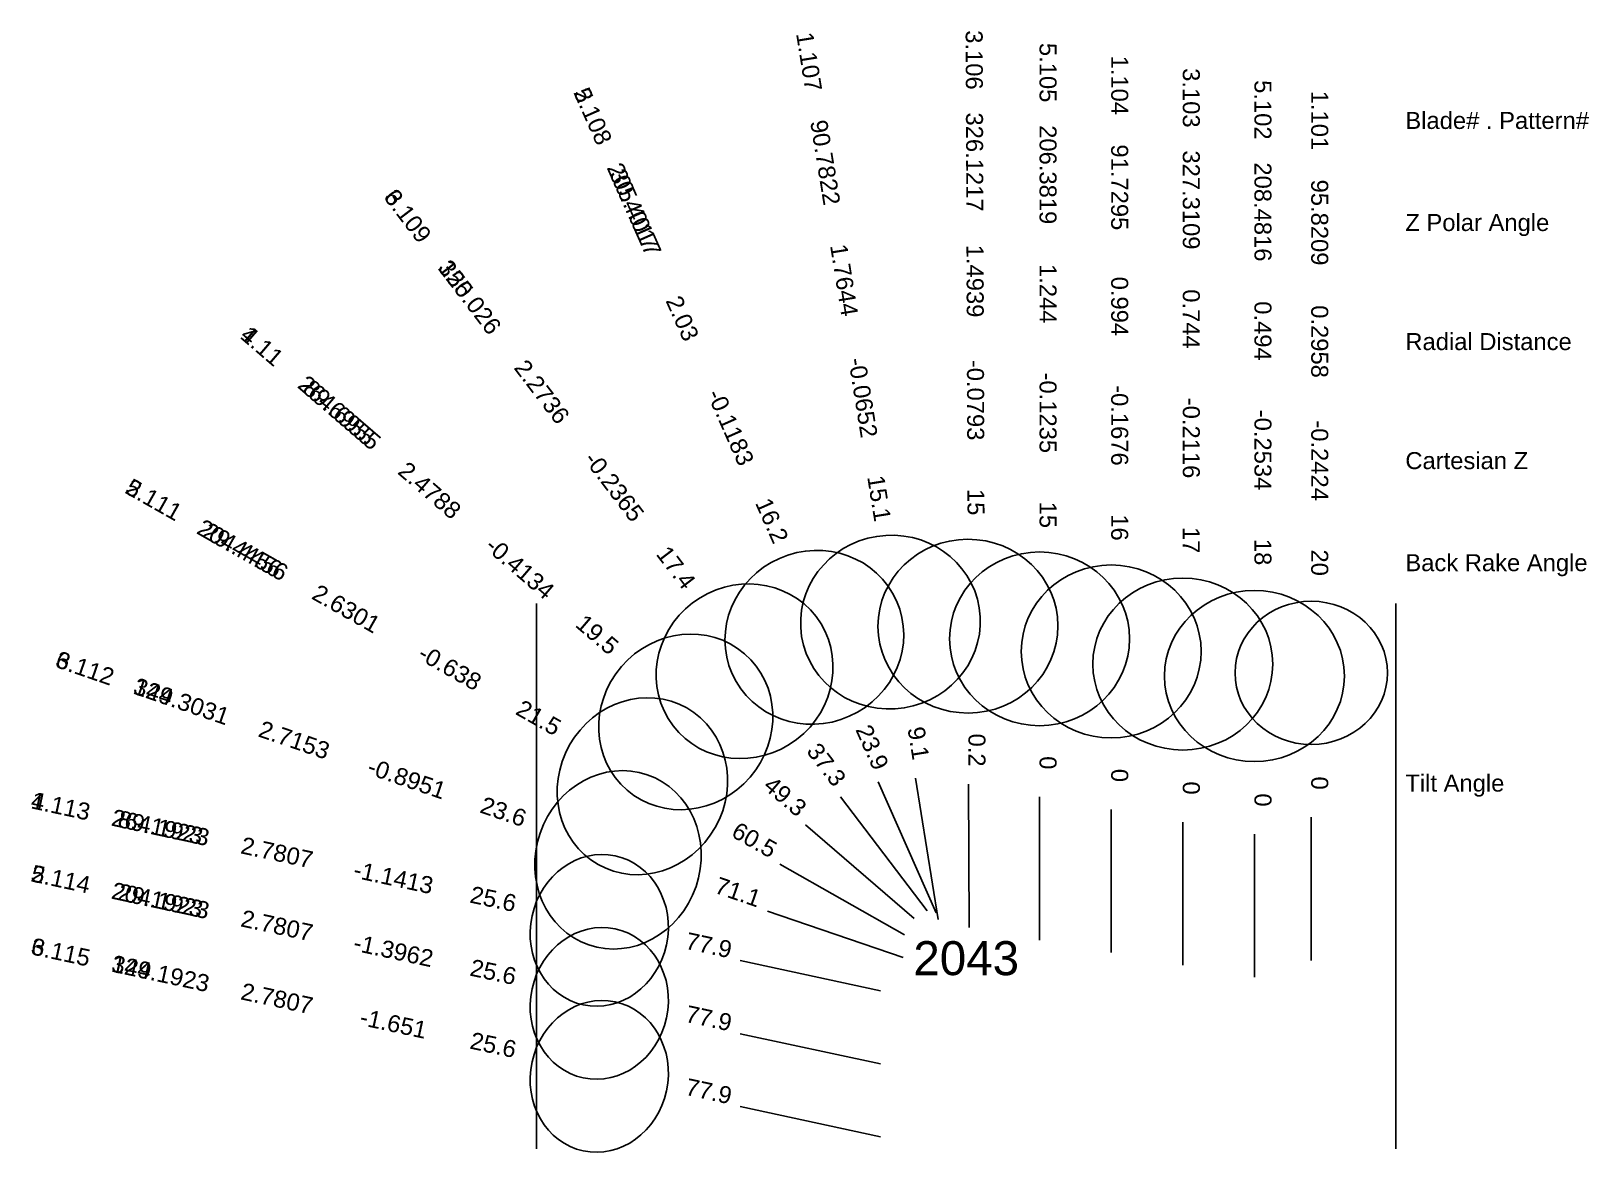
# Model space of a CAD drawing. Header units: inches. Extents: x 31.24 to 36.67, y 16.06 to 20.
import ezdxf
from ezdxf.enums import TextEntityAlignment as Align

# ---------------------------------------------------------------- set-up
doc = ezdxf.new("R2010")
doc.units = ezdxf.units.IN
doc.header["$MEASUREMENT"] = 0
for name, color, linetype, true_color in [('Blade_1', 30, 'Continuous', 0xff7f00), ('Blade_2', 7, 'Continuous', 0xcccc00), ('Blade_3', 7, 'Continuous', 0x00cc00), ('Blade_4', 7, 'Continuous', 0x00cccc), ('Blade_5', 7, 'Continuous', 0x0066cc), ('Blade_6', 190, 'Continuous', 0x7f00ff)]:
    doc.layers.add(name, color=color, linetype=linetype, true_color=true_color)
doc.styles.get("Standard").update_dxf_attribs({"font": 'arial.ttf'})

msp = doc.modelspace()

# ---------------------------------------------------------------- linework, layer by layer
for p, q in [((33, 18), (33, 16.0958)), ((36, 18), (36, 16.0958))]:
    msp.add_line(p, q)
at = {"layer": 'Blade_1'}
for p, q in [((34.3229, 17.3903), (34.4021, 16.8966)), ((35.006, 17.2809), (35.006, 16.7809)), ((35.7042, 17.2541), (35.7042, 16.7541)), ((33.9391, 17.2268), (34.3181, 16.9006)), ((33.7116, 16.753), (34.2004, 16.648))]:
    msp.add_line(p, q, dxfattribs=at)
for centre, major_axis, ratio in [((34.2356, 17.9348), (0.31, 0.0497), 0.965543), ((35.006, 17.8324), (0.314, 0), 0.961262), ((35.7042, 17.7576), (0.266, 0), 0.939693), ((33.5212, 17.5866), (0.2049, 0.238), 0.942785), ((33.2193, 16.8587), (0.0558, 0.2601), 0.902105)]:
    msp.add_ellipse(centre, major_axis=major_axis, ratio=ratio, dxfattribs=at)
at = {"layer": 'Blade_2'}
for p, q in [((34.1932, 17.3774), (34.3955, 16.9202)), ((33.8497, 17.0901), (34.2847, 16.8436)), ((33.7116, 16.4981), (34.2004, 16.3931))]:
    msp.add_line(p, q, dxfattribs=at)
for centre, major_axis, ratio in [((33.97, 17.8817), (0.2871, 0.1271), 0.960247), ((33.3699, 17.362), (0.1548, 0.2732), 0.930113), ((33.2193, 16.6038), (0.0558, 0.2601), 0.902105)]:
    msp.add_ellipse(centre, major_axis=major_axis, ratio=ratio, dxfattribs=at)
at = {"layer": 'Blade_3'}
for p, q in [((34.5082, 17.3692), (34.5102, 16.8692)), ((34.0609, 17.325), (34.3642, 16.9275)), ((35.256, 17.2369), (35.256, 16.7369)), ((33.8064, 16.9261), (34.2794, 16.7639)), ((33.7116, 16.2433), (34.2004, 16.1383))]:
    msp.add_line(p, q, dxfattribs=at)
for centre, major_axis, ratio in [((34.5061, 17.9207), (0.314, 0.0012), 0.965925), ((33.7264, 17.7635), (0.2496, 0.1905), 0.95445), ((35.256, 17.7884), (0.314, 0), 0.956305), ((33.2847, 17.1049), (0.1018, 0.297), 0.916617), ((33.2193, 16.349), (0.0558, 0.2601), 0.902105)]:
    msp.add_ellipse(centre, major_axis=major_axis, ratio=ratio, dxfattribs=at)
at = {"layer": 'Blade_4'}
for p, q in [((33.9391, 17.2268), (34.3181, 16.9006)), ((33.7116, 16.753), (34.2004, 16.648))]:
    msp.add_line(p, q, dxfattribs=at)
for centre, major_axis, ratio in [((33.5212, 17.5866), (0.2049, 0.238), 0.942785), ((33.2193, 16.8587), (0.0558, 0.2601), 0.902105)]:
    msp.add_ellipse(centre, major_axis=major_axis, ratio=ratio, dxfattribs=at)
at = {"layer": 'Blade_5'}
for p, q in [((34.1932, 17.3774), (34.3955, 16.9202)), ((34.756, 17.325), (34.756, 16.825)), ((35.506, 17.1951), (35.506, 16.6951)), ((33.8497, 17.0901), (34.2847, 16.8436)), ((33.7116, 16.4981), (34.2004, 16.3931))]:
    msp.add_line(p, q, dxfattribs=at)
for centre, major_axis, ratio in [((33.97, 17.8817), (0.2871, 0.1271), 0.960247), ((34.756, 17.8765), (0.314, 0), 0.965926), ((35.506, 17.7466), (0.314, 0), 0.951057), ((33.3699, 17.362), (0.1548, 0.2732), 0.930113), ((33.2193, 16.6038), (0.0558, 0.2601), 0.902105)]:
    msp.add_ellipse(centre, major_axis=major_axis, ratio=ratio, dxfattribs=at)
at = {"layer": 'Blade_6'}
for p, q in [((34.0609, 17.325), (34.3642, 16.9275)), ((33.8064, 16.9261), (34.2794, 16.7639)), ((33.7116, 16.2433), (34.2004, 16.1383))]:
    msp.add_line(p, q, dxfattribs=at)
for centre, major_axis, ratio in [((33.7264, 17.7635), (0.2496, 0.1905), 0.95445), ((33.2847, 17.1049), (0.1018, 0.297), 0.916617), ((33.2193, 16.349), (0.0558, 0.2601), 0.902105)]:
    msp.add_ellipse(centre, major_axis=major_axis, ratio=ratio, dxfattribs=at)

# ---------------------------------------------------------------- texts
for s, height, p in [('Blade# . Pattern#', 0.059375, (36.0327, 19.6861)), ('Z Polar Angle', 0.059375, (36.0327, 19.3298)), ('Radial Distance', 0.059375, (36.0327, 18.9142)), ('Cartesian Z', 0.059375, (36.0327, 18.4986)), ('Back Rake Angle', 0.059375, (36.0327, 18.1423)), ('Tilt Angle', 0.05937, (36.0327, 17.3728))]:
    msp.add_text(s, height=height).set_placement(p, align=Align.MIDDLE_LEFT)
msp.add_text('2043', height=0.11875).set_placement((34.5, 16.7617), align=Align.MIDDLE_CENTER)
at = {"layer": 'Blade_1'}
for s, height, rotation, p in [('1.107', 0.05937, 279.1132, (33.9225, 19.8864)), ('1.104', 0.05937, 270, (35.006, 19.8089)), ('1.101', 0.05937, 270, (35.7042, 19.6861)), ('90.7822', 0.05937, 279.1132, (33.979, 19.5346)), ('91.7295', 0.05937, 270, (35.006, 19.4526)), ('95.8209', 0.05937, 270, (35.7042, 19.3298)), ('1.7644', 0.05937, 279.1132, (34.0448, 19.1242)), ('0.994', 0.05937, 270, (35.006, 19.037)), ('0.2958', 0.05937, 270, (35.7042, 18.9142)), ('1.11', 0.05937, 319.2745, (32.0233, 18.8761)), ('-0.0652', 0.05937, 279.1132, (34.1106, 18.7138)), ('89.6955', 0.05937, 319.2745, (32.2933, 18.6437)), ('-0.1676', 0.05937, 270, (35.006, 18.6214)), ('-0.2424', 0.05937, 270, (35.7042, 18.4986)), ('2.4788', 0.05937, 319.2745, (32.6083, 18.3725)), ('15.1', 0.05937, 279.1132, (34.1671, 18.3621)), ('16', 0.05937, 270, (35.006, 18.2651)), ('-0.4134', 0.05937, 319.2745, (32.9233, 18.1014)), ('20', 0.05937, 270, (35.7042, 18.1423)), ('19.5', 0.05937, 319.2745, (33.1932, 17.8689)), ('9.1', 0.05937, 279.1132, (34.3041, 17.5075)), ('0', 0.0594, 270, (35.006, 17.3996)), ('49.3', 0.05937, 319.2745, (33.8491, 17.3043)), ('0', 0.0594, 270, (35.7042, 17.3728)), ('1.113', 0.05937, 347.8805, (31.3338, 17.2636)), ('89.1923', 0.05937, 347.8805, (31.6821, 17.1888)), ('2.7807', 0.05937, 347.8805, (32.0884, 17.1015)), ('-1.1413', 0.05937, 347.8805, (32.4948, 17.0143)), ('25.6', 0.05937, 347.8805, (32.8431, 16.9395)), ('77.9', 0.05937, 347.8805, (33.5955, 16.7779))]:
    msp.add_text(s, height=height, rotation=rotation, dxfattribs=at).set_placement(p, align=Align.CENTER)
at = {"layer": 'Blade_2'}
for s, rotation, p in [('2.108', 293.8719, (33.1701, 19.6891)), ('30.4017', 293.8719, (33.3143, 19.3633)), ('2.03', 293.8719, (33.4825, 18.9833)), ('-0.1183', 293.8719, (33.6507, 18.6032)), ('2.111', 330.46, (31.6503, 18.3365)), ('16.2', 293.8719, (33.7949, 18.2774)), ('29.4456', 330.46, (31.9603, 18.1608)), ('2.6301', 330.46, (32.3219, 17.9559)), ('-0.638', 330.46, (32.6835, 17.751)), ('21.5', 330.46, (32.9934, 17.5754)), ('23.9', 293.8719, (34.1451, 17.486)), ('60.5', 330.46, (33.7464, 17.1486)), ('2.114', 347.8805, (31.3338, 17.0087)), ('29.1923', 347.8805, (31.6821, 16.9339)), ('2.7807', 347.8805, (32.0884, 16.8466)), ('-1.3962', 347.8805, (32.4948, 16.7594)), ('25.6', 347.8805, (32.8431, 16.6846)), ('77.9', 347.8805, (33.5955, 16.523))]:
    msp.add_text(s, height=0.05937, rotation=rotation, dxfattribs=at).set_placement(p, align=Align.CENTER)
at = {"layer": 'Blade_3'}
for s, height, rotation, p in [('3.106', 0.05937, 270.2225, (34.4984, 19.8972)), ('3.103', 0.05937, 270, (35.256, 19.7649)), ('326.1217', 0.05937, 270.2225, (34.4998, 19.5409)), ('327.3109', 0.05937, 270, (35.256, 19.4086)), ('3.109', 0.05937, 307.3424, (32.5275, 19.3349)), ('325.026', 0.05937, 307.3424, (32.7436, 19.0516)), ('1.4939', 0.05937, 270.2225, (34.5014, 19.1253)), ('0.744', 0.05937, 270, (35.256, 18.993)), ('2.2736', 0.05937, 307.3424, (32.9957, 18.7212)), ('-0.0793', 0.05937, 270.2225, (34.503, 18.7097)), ('-0.2116', 0.05937, 270, (35.256, 18.5774)), ('-0.2365', 0.05937, 307.3424, (33.2478, 18.3908)), ('15', 0.05937, 270.2225, (34.5044, 18.3534)), ('17', 0.05937, 270, (35.256, 18.2211)), ('17.4', 0.05937, 307.3424, (33.4639, 18.1075)), ('3.112', 0.05937, 341.0776, (31.415, 17.7459)), ('324.3031', 0.05937, 341.0776, (31.752, 17.6303)), ('2.7153', 0.05937, 341.0776, (32.1452, 17.4955)), ('37.3', 0.05937, 307.3424, (33.9889, 17.4195)), ('0.2', 0.05937, 270.2225, (34.5078, 17.488)), ('-0.8951', 0.05937, 341.0776, (32.5383, 17.3608)), ('0', 0.0594, 270, (35.256, 17.3556)), ('23.6', 0.05937, 341.0776, (32.8753, 17.2452)), ('71.1', 0.05937, 341.0776, (33.6941, 16.9646)), ('3.115', 0.05937, 347.8805, (31.3338, 16.7539)), ('324.1923', 0.05937, 347.8805, (31.6821, 16.6791)), ('2.7807', 0.05937, 347.8805, (32.0884, 16.5918)), ('-1.651', 0.05937, 347.8805, (32.4948, 16.5046)), ('25.6', 0.05937, 347.8805, (32.8431, 16.4298)), ('77.9', 0.05937, 347.8805, (33.5955, 16.2682))]:
    msp.add_text(s, height=height, rotation=rotation, dxfattribs=at).set_placement(p, align=Align.CENTER)
at = {"layer": 'Blade_4'}
for s, rotation, p in [('4.11', 319.2745, (32.0233, 18.8761)), ('264.6955', 319.2745, (32.2933, 18.6437)), ('2.4788', 319.2745, (32.6083, 18.3725)), ('-0.4134', 319.2745, (32.9233, 18.1014)), ('19.5', 319.2745, (33.1932, 17.8689)), ('49.3', 319.2745, (33.8491, 17.3043)), ('4.113', 347.8805, (31.3338, 17.2636)), ('264.1923', 347.8805, (31.6821, 17.1888)), ('2.7807', 347.8805, (32.0884, 17.1015)), ('-1.1413', 347.8805, (32.4948, 17.0143)), ('25.6', 347.8805, (32.8431, 16.9395)), ('77.9', 347.8805, (33.5955, 16.7779))]:
    msp.add_text(s, height=0.05937, rotation=rotation, dxfattribs=at).set_placement(p, align=Align.CENTER)
at = {"layer": 'Blade_5'}
for s, height, rotation, p in [('5.105', 0.05937, 270, (34.756, 19.853)), ('5.108', 0.05937, 293.8719, (33.1701, 19.6891)), ('5.102', 0.05937, 270, (35.506, 19.7231)), ('206.3819', 0.05937, 270, (34.756, 19.4967)), ('205.4017', 0.05937, 293.8719, (33.3143, 19.3633)), ('208.4816', 0.05937, 270, (35.506, 19.3668)), ('1.244', 0.05937, 270, (34.756, 19.0811)), ('2.03', 0.05937, 293.8719, (33.4825, 18.9833)), ('0.494', 0.05937, 270, (35.506, 18.9512)), ('-0.1235', 0.05937, 270, (34.756, 18.6655)), ('-0.1183', 0.05937, 293.8719, (33.6507, 18.6032)), ('-0.2534', 0.05937, 270, (35.506, 18.5356)), ('5.111', 0.05937, 330.46, (31.6503, 18.3365)), ('16.2', 0.05937, 293.8719, (33.7949, 18.2774)), ('15', 0.05937, 270, (34.756, 18.3092)), ('204.4456', 0.05937, 330.46, (31.9603, 18.1608)), ('18', 0.05937, 270, (35.506, 18.1793)), ('2.6301', 0.05937, 330.46, (32.3219, 17.9559)), ('-0.638', 0.05937, 330.46, (32.6835, 17.751)), ('21.5', 0.05937, 330.46, (32.9934, 17.5754)), ('23.9', 0.05937, 293.8719, (34.1451, 17.486)), ('0', 0.0594, 270, (34.756, 17.4437)), ('0', 0.0594, 270, (35.506, 17.3138)), ('60.5', 0.05937, 330.46, (33.7464, 17.1486)), ('5.114', 0.05937, 347.8805, (31.3338, 17.0087)), ('204.1923', 0.05937, 347.8805, (31.6821, 16.9339)), ('2.7807', 0.05937, 347.8805, (32.0884, 16.8466)), ('-1.3962', 0.05937, 347.8805, (32.4948, 16.7594)), ('25.6', 0.05937, 347.8805, (32.8431, 16.6846)), ('77.9', 0.05937, 347.8805, (33.5955, 16.523))]:
    msp.add_text(s, height=height, rotation=rotation, dxfattribs=at).set_placement(p, align=Align.CENTER)
at = {"layer": 'Blade_6'}
for s, rotation, p in [('6.109', 307.3424, (32.5275, 19.3349)), ('150.026', 307.3424, (32.7436, 19.0516)), ('2.2736', 307.3424, (32.9957, 18.7212)), ('-0.2365', 307.3424, (33.2478, 18.3908)), ('17.4', 307.3424, (33.4639, 18.1075)), ('6.112', 341.0776, (31.415, 17.7459)), ('149.3031', 341.0776, (31.752, 17.6303)), ('2.7153', 341.0776, (32.1452, 17.4955)), ('37.3', 307.3424, (33.9889, 17.4195)), ('-0.8951', 341.0776, (32.5383, 17.3608)), ('23.6', 341.0776, (32.8753, 17.2452)), ('71.1', 341.0776, (33.6941, 16.9646)), ('6.115', 347.8805, (31.3338, 16.7539)), ('149.1923', 347.8805, (31.6821, 16.6791)), ('2.7807', 347.8805, (32.0884, 16.5918)), ('-1.651', 347.8805, (32.4948, 16.5046)), ('25.6', 347.8805, (32.8431, 16.4298)), ('77.9', 347.8805, (33.5955, 16.2682))]:
    msp.add_text(s, height=0.05937, rotation=rotation, dxfattribs=at).set_placement(p, align=Align.CENTER)

doc.saveas('drawing.dxf')
